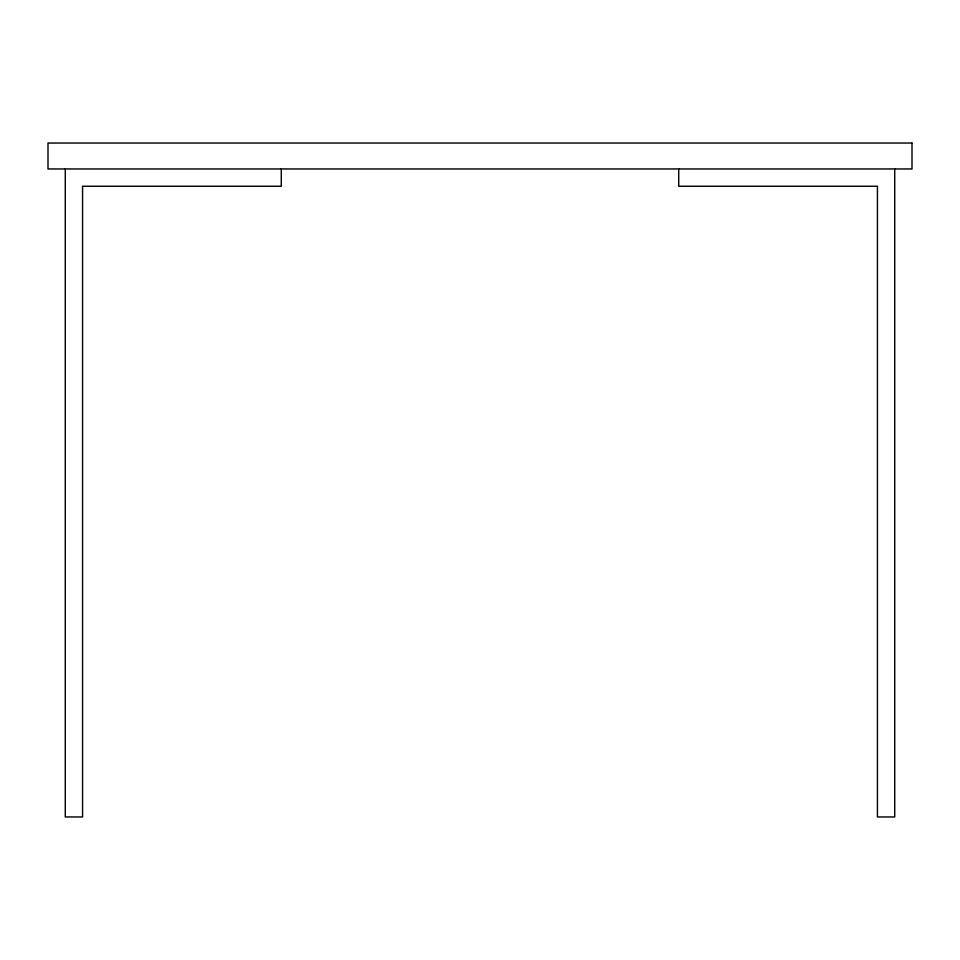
<?xml version="1.0" encoding="UTF-8"?>
<svg xmlns="http://www.w3.org/2000/svg" width="960" height="960" viewBox="0 0 960 960"><rect width="100%" height="100%" fill="white"/><g stroke="black" fill="none" stroke-linecap="round" stroke-linejoin="round"><path stroke-width="1.44" d="M894.72 168.96L894.72 816.96L877.44 816.96L877.44 186.24L678.72 186.24L678.72 168.96M281.28 168.96L281.28 186.24L82.56 186.24L82.56 816.96L65.28 816.96L65.28 168.96M912 143.04L48 143.04L48 168.96L912 168.96L912 143.04"/></g></svg>
